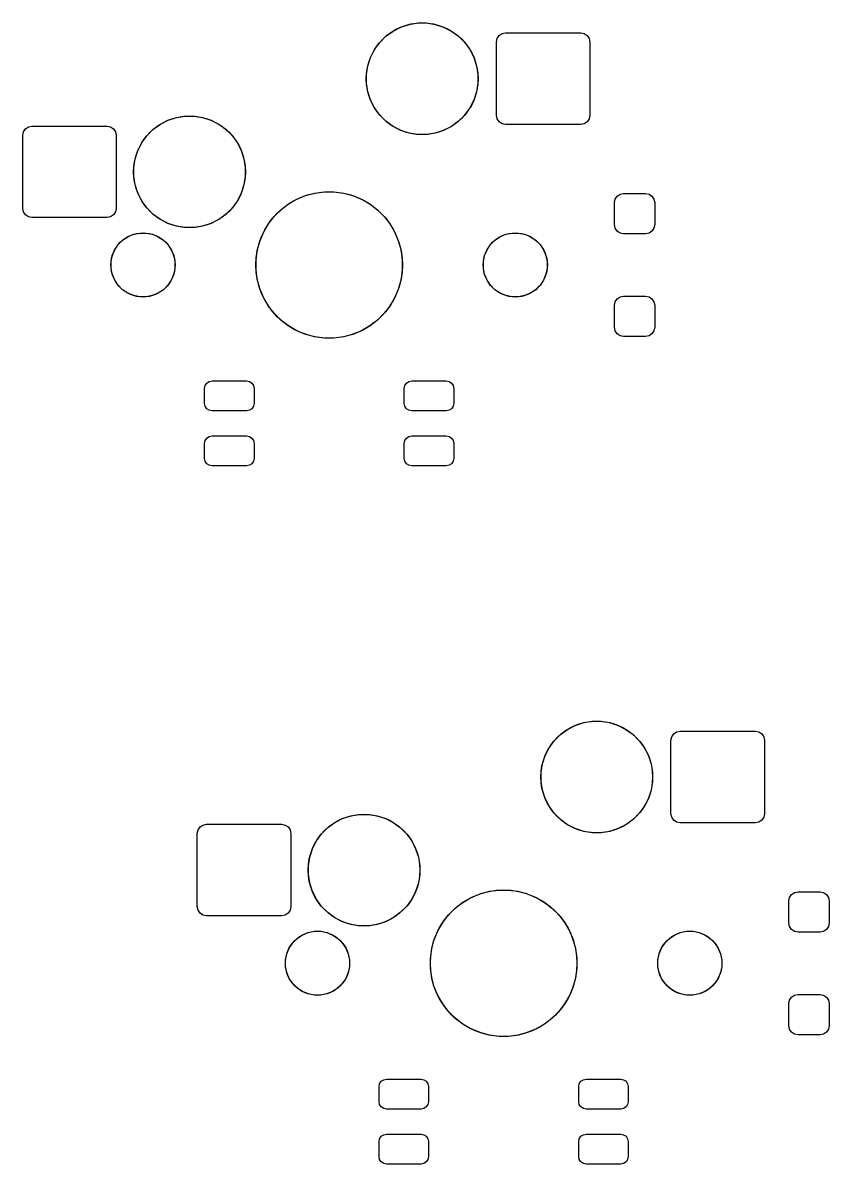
# Model space of a CAD drawing. Header units: millimetres. Extents: x 21 to 415, y -164 to -17.
# Drawn here: x 25.49 to 47.5, y -122.66 to -91.53 of the extents above; entities that cross this region are included whole.
import ezdxf

# ---------------------------------------------------------------- set-up
doc = ezdxf.new("R2010")
doc.units = ezdxf.units.MM
doc.layers.add('B.Mask', color=4, linetype='CONTINUOUS', true_color=0x02ffee)

msp = doc.modelspace()

# ---------------------------------------------------------------- linework, layer by layer
at = {"layer": 'B.Mask', "linetype": 'CONTINUOUS'}
for p, q in [((36.035871, -91.569011), (36.272225, -91.531576)), ((36.272225, -91.531576), (36.511525, -91.531576)), ((36.511525, -91.531576), (36.747879, -91.569011)), ((35.401467, -91.892256), (35.595065, -91.751599)), ((35.595065, -91.751599), (35.808283, -91.642959)), ((35.808283, -91.642959), (36.035871, -91.569011)), ((36.747879, -91.569011), (36.975467, -91.642959)), ((36.975467, -91.642959), (37.188685, -91.751599)), ((37.188685, -91.751599), (37.382283, -91.892256)), ((38.492098, -91.875098), (38.573204, -91.820905)), ((38.573204, -91.820905), (38.668875, -91.801875)), ((38.668875, -91.801875), (40.718875, -91.801875)), ((40.718875, -91.801875), (40.814546, -91.820905)), ((40.814546, -91.820905), (40.895652, -91.875098)), ((35.091599, -92.255065), (35.232256, -92.061467)), ((35.232256, -92.061467), (35.401467, -91.892256)), ((37.382283, -91.892256), (37.551494, -92.061467)), ((37.551494, -92.061467), (37.692151, -92.255065)), ((38.418875, -92.051875), (38.437905, -91.956204)), ((38.418875, -94.051875), (38.418875, -92.051875)), ((38.437905, -91.956204), (38.492098, -91.875098)), ((40.895652, -91.875098), (40.949845, -91.956204)), ((40.949845, -91.956204), (40.968875, -92.051875)), ((40.968875, -92.051875), (40.968875, -94.051875)), ((34.909011, -92.695871), (34.982959, -92.468283)), ((34.982959, -92.468283), (35.091599, -92.255065)), ((37.692151, -92.255065), (37.800791, -92.468283)), ((37.800791, -92.468283), (37.874739, -92.695871)), ((34.871576, -92.932225), (34.909011, -92.695871)), ((37.874739, -92.695871), (37.912174, -92.932225)), ((34.871576, -93.171525), (34.871576, -92.932225)), ((37.912174, -92.932225), (37.912174, -93.171525)), ((34.909011, -93.407879), (34.871576, -93.171525)), ((34.982959, -93.635467), (34.909011, -93.407879)), ((37.874739, -93.407879), (37.800791, -93.635467)), ((37.912174, -93.171525), (37.874739, -93.407879)), ((35.091599, -93.848685), (34.982959, -93.635467)), ((37.800791, -93.635467), (37.692151, -93.848685)), ((35.232256, -94.042283), (35.091599, -93.848685)), ((37.692151, -93.848685), (37.551494, -94.042283)), ((25.646204, -94.360905), (25.741875, -94.341875)), ((25.741875, -94.341875), (27.791875, -94.341875)), ((27.791875, -94.341875), (27.887546, -94.360905)), ((29.051467, -94.432256), (29.245065, -94.291599)), ((29.245065, -94.291599), (29.458283, -94.182959)), ((29.458283, -94.182959), (29.685871, -94.109011)), ((29.685871, -94.109011), (29.922225, -94.071576)), ((29.922225, -94.071576), (30.161525, -94.071576)), ((30.161525, -94.071576), (30.397879, -94.109011)), ((30.397879, -94.109011), (30.625467, -94.182959)), ((30.625467, -94.182959), (30.838685, -94.291599)), ((30.838685, -94.291599), (31.032283, -94.432256)), ((35.401467, -94.211494), (35.232256, -94.042283)), ((35.595065, -94.352151), (35.401467, -94.211494)), ((37.382283, -94.211494), (37.188685, -94.352151)), ((37.551494, -94.042283), (37.382283, -94.211494)), ((38.437905, -94.147546), (38.418875, -94.051875)), ((38.492098, -94.228652), (38.437905, -94.147546)), ((38.573204, -94.282845), (38.492098, -94.228652)), ((38.668875, -94.301875), (38.573204, -94.282845)), ((40.718875, -94.301875), (38.668875, -94.301875)), ((40.814546, -94.282845), (40.718875, -94.301875)), ((40.895652, -94.228652), (40.814546, -94.282845)), ((40.949845, -94.147546), (40.895652, -94.228652)), ((40.968875, -94.051875), (40.949845, -94.147546)), ((25.491875, -94.591875), (25.510905, -94.496204)), ((25.491875, -96.591875), (25.491875, -94.591875)), ((25.510905, -94.496204), (25.565098, -94.415098)), ((25.565098, -94.415098), (25.646204, -94.360905)), ((27.887546, -94.360905), (27.968652, -94.415098)), ((27.968652, -94.415098), (28.022845, -94.496204)), ((28.022845, -94.496204), (28.041875, -94.591875)), ((28.041875, -94.591875), (28.041875, -96.591875)), ((28.741599, -94.795065), (28.882256, -94.601467)), ((28.882256, -94.601467), (29.051467, -94.432256)), ((31.032283, -94.432256), (31.201494, -94.601467)), ((31.201494, -94.601467), (31.342151, -94.795065)), ((35.808283, -94.460791), (35.595065, -94.352151)), ((36.035871, -94.534739), (35.808283, -94.460791)), ((36.272225, -94.572174), (36.035871, -94.534739)), ((36.511525, -94.572174), (36.272225, -94.572174)), ((36.747879, -94.534739), (36.511525, -94.572174)), ((36.975467, -94.460791), (36.747879, -94.534739)), ((37.188685, -94.352151), (36.975467, -94.460791)), ((28.632959, -95.008283), (28.741599, -94.795065)), ((31.342151, -94.795065), (31.450791, -95.008283)), ((28.521576, -95.472225), (28.559011, -95.235871)), ((28.559011, -95.235871), (28.632959, -95.008283)), ((31.450791, -95.008283), (31.524739, -95.235871)), ((31.524739, -95.235871), (31.562174, -95.472225)), ((28.521576, -95.711525), (28.521576, -95.472225)), ((31.562174, -95.472225), (31.562174, -95.711525)), ((28.559011, -95.947879), (28.521576, -95.711525)), ((31.562174, -95.711525), (31.524739, -95.947879)), ((28.632959, -96.175467), (28.559011, -95.947879)), ((28.741599, -96.388685), (28.632959, -96.175467)), ((31.450791, -96.175467), (31.342151, -96.388685)), ((31.524739, -95.947879), (31.450791, -96.175467)), ((33.208996, -96.238015), (33.461694, -96.170304)), ((33.461694, -96.170304), (33.721069, -96.136157)), ((33.721069, -96.136157), (33.982681, -96.136157)), ((33.982681, -96.136157), (34.242056, -96.170304)), ((34.242056, -96.170304), (34.494754, -96.238015)), ((41.709473, -96.255098), (41.790579, -96.200905)), ((41.790579, -96.200905), (41.88625, -96.181875)), ((41.88625, -96.181875), (42.48625, -96.181875)), ((42.48625, -96.181875), (42.581921, -96.200905)), ((42.581921, -96.200905), (42.663027, -96.255098)), ((28.882256, -96.582283), (28.741599, -96.388685)), ((31.342151, -96.388685), (31.201494, -96.582283)), ((32.533183, -96.628195), (32.740735, -96.468936)), ((32.740735, -96.468936), (32.967298, -96.33813)), ((32.967298, -96.33813), (33.208996, -96.238015)), ((34.494754, -96.238015), (34.736452, -96.33813)), ((34.736452, -96.33813), (34.963015, -96.468936)), ((34.963015, -96.468936), (35.170567, -96.628195)), ((41.63625, -96.431875), (41.65528, -96.336204)), ((41.63625, -97.031875), (41.63625, -96.431875)), ((41.65528, -96.336204), (41.709473, -96.255098)), ((42.663027, -96.255098), (42.71722, -96.336204)), ((42.71722, -96.336204), (42.73625, -96.431875)), ((42.73625, -96.431875), (42.73625, -97.031875)), ((25.510905, -96.687546), (25.491875, -96.591875)), ((25.565098, -96.768652), (25.510905, -96.687546)), ((25.646204, -96.822845), (25.565098, -96.768652)), ((25.741875, -96.841875), (25.646204, -96.822845)), ((27.887546, -96.822845), (27.791875, -96.841875)), ((27.968652, -96.768652), (27.887546, -96.822845)), ((28.022845, -96.687546), (27.968652, -96.768652)), ((28.041875, -96.591875), (28.022845, -96.687546)), ((29.051467, -96.751494), (28.882256, -96.582283)), ((29.245065, -96.892151), (29.051467, -96.751494)), ((31.032283, -96.751494), (30.838685, -96.892151)), ((31.201494, -96.582283), (31.032283, -96.751494)), ((32.188936, -97.020735), (32.348195, -96.813183)), ((32.348195, -96.813183), (32.533183, -96.628195)), ((35.170567, -96.628195), (35.355555, -96.813183)), ((35.355555, -96.813183), (35.514814, -97.020735)), ((27.791875, -96.841875), (25.741875, -96.841875)), ((29.458283, -97.000791), (29.245065, -96.892151)), ((29.685871, -97.074739), (29.458283, -97.000791)), ((29.922225, -97.112174), (29.685871, -97.074739)), ((30.161525, -97.112174), (29.922225, -97.112174)), ((30.397879, -97.074739), (30.161525, -97.112174)), ((30.625467, -97.000791), (30.397879, -97.074739)), ((30.838685, -96.892151), (30.625467, -97.000791)), ((32.05813, -97.247298), (32.188936, -97.020735)), ((35.514814, -97.020735), (35.64562, -97.247298)), ((41.65528, -97.127546), (41.63625, -97.031875)), ((41.709473, -97.208652), (41.65528, -97.127546)), ((42.71722, -97.127546), (42.663027, -97.208652)), ((42.73625, -97.031875), (42.71722, -97.127546)), ((28.095491, -97.576781), (28.216781, -97.455491)), ((28.216781, -97.455491), (28.359403, -97.360194)), ((28.359403, -97.360194), (28.517876, -97.294552)), ((28.517876, -97.294552), (28.68611, -97.261088)), ((28.68611, -97.261088), (28.85764, -97.261088)), ((28.85764, -97.261088), (29.025874, -97.294552)), ((29.025874, -97.294552), (29.184347, -97.360194)), ((29.184347, -97.360194), (29.326969, -97.455491)), ((29.326969, -97.455491), (29.448259, -97.576781)), ((31.958015, -97.488996), (32.05813, -97.247298)), ((35.64562, -97.247298), (35.745735, -97.488996)), ((38.255491, -97.576781), (38.376781, -97.455491)), ((38.376781, -97.455491), (38.519403, -97.360194)), ((38.519403, -97.360194), (38.677876, -97.294552)), ((38.677876, -97.294552), (38.84611, -97.261088)), ((38.84611, -97.261088), (39.01764, -97.261088)), ((39.01764, -97.261088), (39.185874, -97.294552)), ((39.185874, -97.294552), (39.344347, -97.360194)), ((39.344347, -97.360194), (39.486969, -97.455491)), ((39.486969, -97.455491), (39.608259, -97.576781)), ((41.790579, -97.262845), (41.709473, -97.208652)), ((41.88625, -97.281875), (41.790579, -97.262845)), ((42.48625, -97.281875), (41.88625, -97.281875)), ((42.581921, -97.262845), (42.48625, -97.281875)), ((42.663027, -97.208652), (42.581921, -97.262845)), ((27.934552, -97.877876), (28.000194, -97.719403)), ((28.000194, -97.719403), (28.095491, -97.576781)), ((29.448259, -97.576781), (29.543556, -97.719403)), ((29.543556, -97.719403), (29.609198, -97.877876)), ((31.856157, -98.001069), (31.890304, -97.741694)), ((31.890304, -97.741694), (31.958015, -97.488996)), ((35.745735, -97.488996), (35.813446, -97.741694)), ((35.813446, -97.741694), (35.847593, -98.001069)), ((38.094552, -97.877876), (38.160194, -97.719403)), ((38.160194, -97.719403), (38.255491, -97.576781)), ((39.608259, -97.576781), (39.703556, -97.719403)), ((39.703556, -97.719403), (39.769198, -97.877876)), ((27.901088, -98.04611), (27.934552, -97.877876)), ((27.901088, -98.21764), (27.901088, -98.04611)), ((29.609198, -97.877876), (29.642662, -98.04611)), ((29.642662, -98.04611), (29.642662, -98.21764)), ((31.856157, -98.262681), (31.856157, -98.001069)), ((35.847593, -98.001069), (35.847593, -98.262681)), ((38.061088, -98.04611), (38.094552, -97.877876)), ((38.061088, -98.21764), (38.061088, -98.04611)), ((39.769198, -97.877876), (39.802662, -98.04611)), ((39.802662, -98.04611), (39.802662, -98.21764)), ((27.934552, -98.385874), (27.901088, -98.21764)), ((28.000194, -98.544347), (27.934552, -98.385874)), ((29.609198, -98.385874), (29.543556, -98.544347)), ((29.642662, -98.21764), (29.609198, -98.385874)), ((31.890304, -98.522056), (31.856157, -98.262681)), ((35.847593, -98.262681), (35.813446, -98.522056)), ((38.094552, -98.385874), (38.061088, -98.21764)), ((38.160194, -98.544347), (38.094552, -98.385874)), ((39.769198, -98.385874), (39.703556, -98.544347)), ((39.802662, -98.21764), (39.769198, -98.385874)), ((28.095491, -98.686969), (28.000194, -98.544347)), ((28.216781, -98.808259), (28.095491, -98.686969)), ((29.448259, -98.686969), (29.326969, -98.808259)), ((29.543556, -98.544347), (29.448259, -98.686969)), ((31.958015, -98.774754), (31.890304, -98.522056)), ((35.813446, -98.522056), (35.745735, -98.774754)), ((38.255491, -98.686969), (38.160194, -98.544347)), ((38.376781, -98.808259), (38.255491, -98.686969)), ((39.608259, -98.686969), (39.486969, -98.808259)), ((39.703556, -98.544347), (39.608259, -98.686969)), ((28.359403, -98.903556), (28.216781, -98.808259)), ((28.517876, -98.969198), (28.359403, -98.903556)), ((28.68611, -99.002662), (28.517876, -98.969198)), ((28.85764, -99.002662), (28.68611, -99.002662)), ((29.025874, -98.969198), (28.85764, -99.002662)), ((29.184347, -98.903556), (29.025874, -98.969198)), ((29.326969, -98.808259), (29.184347, -98.903556)), ((32.05813, -99.016452), (31.958015, -98.774754)), ((35.745735, -98.774754), (35.64562, -99.016452)), ((38.519403, -98.903556), (38.376781, -98.808259)), ((38.677876, -98.969198), (38.519403, -98.903556)), ((38.84611, -99.002662), (38.677876, -98.969198)), ((39.01764, -99.002662), (38.84611, -99.002662)), ((39.185874, -98.969198), (39.01764, -99.002662)), ((39.344347, -98.903556), (39.185874, -98.969198)), ((39.486969, -98.808259), (39.344347, -98.903556)), ((41.709473, -99.055098), (41.790579, -99.000905)), ((41.790579, -99.000905), (41.88625, -98.981875)), ((41.88625, -98.981875), (42.48625, -98.981875)), ((42.48625, -98.981875), (42.581921, -99.000905)), ((42.581921, -99.000905), (42.663027, -99.055098)), ((32.188936, -99.243015), (32.05813, -99.016452)), ((32.348195, -99.450567), (32.188936, -99.243015)), ((35.514814, -99.243015), (35.355555, -99.450567)), ((35.64562, -99.016452), (35.514814, -99.243015)), ((41.63625, -99.231875), (41.65528, -99.136204)), ((41.63625, -99.831875), (41.63625, -99.231875)), ((41.65528, -99.136204), (41.709473, -99.055098)), ((42.663027, -99.055098), (42.71722, -99.136204)), ((42.71722, -99.136204), (42.73625, -99.231875)), ((42.73625, -99.231875), (42.73625, -99.831875)), ((32.533183, -99.635555), (32.348195, -99.450567)), ((32.740735, -99.794814), (32.533183, -99.635555)), ((35.170567, -99.635555), (34.963015, -99.794814)), ((35.355555, -99.450567), (35.170567, -99.635555)), ((32.967298, -99.92562), (32.740735, -99.794814)), ((33.208996, -100.025735), (32.967298, -99.92562)), ((34.736452, -99.92562), (34.494754, -100.025735)), ((34.963015, -99.794814), (34.736452, -99.92562)), ((41.65528, -99.927546), (41.63625, -99.831875)), ((41.709473, -100.008652), (41.65528, -99.927546)), ((42.71722, -99.927546), (42.663027, -100.008652)), ((42.73625, -99.831875), (42.71722, -99.927546)), ((33.461694, -100.093446), (33.208996, -100.025735)), ((33.721069, -100.127593), (33.461694, -100.093446)), ((33.982681, -100.127593), (33.721069, -100.127593)), ((34.242056, -100.093446), (33.982681, -100.127593)), ((34.494754, -100.025735), (34.242056, -100.093446)), ((41.790579, -100.062845), (41.709473, -100.008652)), ((41.88625, -100.081875), (41.790579, -100.062845)), ((42.48625, -100.081875), (41.88625, -100.081875)), ((42.581921, -100.062845), (42.48625, -100.081875)), ((42.663027, -100.008652), (42.581921, -100.062845)), ((30.451875, -101.49875), (30.46748, -101.4203)), ((30.451875, -101.90875), (30.451875, -101.49875)), ((30.46748, -101.4203), (30.511918, -101.353793)), ((30.511918, -101.353793), (30.578425, -101.309355)), ((30.578425, -101.309355), (30.656875, -101.29375)), ((30.656875, -101.29375), (31.596875, -101.29375)), ((31.596875, -101.29375), (31.675325, -101.309355)), ((31.675325, -101.309355), (31.741832, -101.353793)), ((31.741832, -101.353793), (31.78627, -101.4203)), ((31.78627, -101.4203), (31.801875, -101.49875)), ((31.801875, -101.49875), (31.801875, -101.90875)), ((35.901875, -101.49875), (35.91748, -101.4203)), ((35.901875, -101.90875), (35.901875, -101.49875)), ((35.91748, -101.4203), (35.961918, -101.353793)), ((35.961918, -101.353793), (36.028425, -101.309355)), ((36.028425, -101.309355), (36.106875, -101.29375)), ((36.106875, -101.29375), (37.046875, -101.29375)), ((37.046875, -101.29375), (37.125325, -101.309355)), ((37.125325, -101.309355), (37.191832, -101.353793)), ((37.191832, -101.353793), (37.23627, -101.4203)), ((37.23627, -101.4203), (37.251875, -101.49875)), ((37.251875, -101.49875), (37.251875, -101.90875)), ((30.46748, -101.9872), (30.451875, -101.90875)), ((30.511918, -102.053707), (30.46748, -101.9872)), ((30.578425, -102.098145), (30.511918, -102.053707)), ((30.656875, -102.11375), (30.578425, -102.098145)), ((31.596875, -102.11375), (30.656875, -102.11375)), ((31.675325, -102.098145), (31.596875, -102.11375)), ((31.741832, -102.053707), (31.675325, -102.098145)), ((31.78627, -101.9872), (31.741832, -102.053707)), ((31.801875, -101.90875), (31.78627, -101.9872)), ((35.91748, -101.9872), (35.901875, -101.90875)), ((35.961918, -102.053707), (35.91748, -101.9872)), ((36.028425, -102.098145), (35.961918, -102.053707)), ((36.106875, -102.11375), (36.028425, -102.098145)), ((37.046875, -102.11375), (36.106875, -102.11375)), ((37.125325, -102.098145), (37.046875, -102.11375)), ((37.191832, -102.053707), (37.125325, -102.098145)), ((37.23627, -101.9872), (37.191832, -102.053707)), ((37.251875, -101.90875), (37.23627, -101.9872)), ((30.451875, -102.99875), (30.46748, -102.9203)), ((30.451875, -103.40875), (30.451875, -102.99875)), ((30.46748, -102.9203), (30.511918, -102.853793)), ((30.511918, -102.853793), (30.578425, -102.809355)), ((30.578425, -102.809355), (30.656875, -102.79375)), ((30.656875, -102.79375), (31.596875, -102.79375)), ((31.596875, -102.79375), (31.675325, -102.809355)), ((31.675325, -102.809355), (31.741832, -102.853793)), ((31.741832, -102.853793), (31.78627, -102.9203)), ((31.78627, -102.9203), (31.801875, -102.99875)), ((31.801875, -102.99875), (31.801875, -103.40875)), ((35.901875, -102.99875), (35.91748, -102.9203)), ((35.901875, -103.40875), (35.901875, -102.99875)), ((35.91748, -102.9203), (35.961918, -102.853793)), ((35.961918, -102.853793), (36.028425, -102.809355)), ((36.028425, -102.809355), (36.106875, -102.79375)), ((36.106875, -102.79375), (37.046875, -102.79375)), ((37.046875, -102.79375), (37.125325, -102.809355)), ((37.125325, -102.809355), (37.191832, -102.853793)), ((37.191832, -102.853793), (37.23627, -102.9203)), ((37.23627, -102.9203), (37.251875, -102.99875)), ((37.251875, -102.99875), (37.251875, -103.40875)), ((30.46748, -103.4872), (30.451875, -103.40875)), ((30.511918, -103.553707), (30.46748, -103.4872)), ((30.578425, -103.598145), (30.511918, -103.553707)), ((30.656875, -103.61375), (30.578425, -103.598145)), ((31.596875, -103.61375), (30.656875, -103.61375)), ((31.675325, -103.598145), (31.596875, -103.61375)), ((31.741832, -103.553707), (31.675325, -103.598145)), ((31.78627, -103.4872), (31.741832, -103.553707)), ((31.801875, -103.40875), (31.78627, -103.4872)), ((35.91748, -103.4872), (35.901875, -103.40875)), ((35.961918, -103.553707), (35.91748, -103.4872)), ((36.028425, -103.598145), (35.961918, -103.553707)), ((36.106875, -103.61375), (36.028425, -103.598145)), ((37.046875, -103.61375), (36.106875, -103.61375)), ((37.125325, -103.598145), (37.046875, -103.61375)), ((37.191832, -103.553707), (37.125325, -103.598145)), ((37.23627, -103.4872), (37.191832, -103.553707)), ((37.251875, -103.40875), (37.23627, -103.4872)), ((40.163967, -110.942256), (40.357565, -110.801599)), ((40.357565, -110.801599), (40.570783, -110.692959)), ((40.570783, -110.692959), (40.798371, -110.619011)), ((40.798371, -110.619011), (41.034725, -110.581576)), ((41.034725, -110.581576), (41.274025, -110.581576)), ((41.274025, -110.581576), (41.510379, -110.619011)), ((41.510379, -110.619011), (41.737967, -110.692959)), ((41.737967, -110.692959), (41.951185, -110.801599)), ((41.951185, -110.801599), (42.144783, -110.942256)), ((39.854099, -111.305065), (39.994756, -111.111467)), ((39.994756, -111.111467), (40.163967, -110.942256)), ((42.144783, -110.942256), (42.313994, -111.111467)), ((42.313994, -111.111467), (42.454651, -111.305065)), ((43.181375, -111.101875), (43.200405, -111.006204)), ((43.181375, -113.101875), (43.181375, -111.101875)), ((43.200405, -111.006204), (43.254598, -110.925098)), ((43.254598, -110.925098), (43.335704, -110.870905)), ((43.335704, -110.870905), (43.431375, -110.851875)), ((43.431375, -110.851875), (45.481375, -110.851875)), ((45.481375, -110.851875), (45.577046, -110.870905)), ((45.577046, -110.870905), (45.658152, -110.925098)), ((45.658152, -110.925098), (45.712345, -111.006204)), ((45.712345, -111.006204), (45.731375, -111.101875)), ((45.731375, -111.101875), (45.731375, -113.101875)), ((39.745459, -111.518283), (39.854099, -111.305065)), ((42.454651, -111.305065), (42.563291, -111.518283)), ((39.634076, -111.982225), (39.671511, -111.745871)), ((39.671511, -111.745871), (39.745459, -111.518283)), ((42.563291, -111.518283), (42.637239, -111.745871)), ((42.637239, -111.745871), (42.674674, -111.982225)), ((39.634076, -112.221525), (39.634076, -111.982225)), ((42.674674, -111.982225), (42.674674, -112.221525)), ((39.671511, -112.457879), (39.634076, -112.221525)), ((42.674674, -112.221525), (42.637239, -112.457879)), ((39.745459, -112.685467), (39.671511, -112.457879)), ((39.854099, -112.898685), (39.745459, -112.685467)), ((42.563291, -112.685467), (42.454651, -112.898685)), ((42.637239, -112.457879), (42.563291, -112.685467)), ((39.994756, -113.092283), (39.854099, -112.898685)), ((42.454651, -112.898685), (42.313994, -113.092283)), ((34.007565, -113.341599), (34.220783, -113.232959)), ((34.220783, -113.232959), (34.448371, -113.159011)), ((34.448371, -113.159011), (34.684725, -113.121576)), ((34.684725, -113.121576), (34.924025, -113.121576)), ((34.924025, -113.121576), (35.160379, -113.159011)), ((35.160379, -113.159011), (35.387967, -113.232959)), ((35.387967, -113.232959), (35.601185, -113.341599)), ((40.163967, -113.261494), (39.994756, -113.092283)), ((40.357565, -113.402151), (40.163967, -113.261494)), ((42.144783, -113.261494), (41.951185, -113.402151)), ((42.313994, -113.092283), (42.144783, -113.261494)), ((43.200405, -113.197546), (43.181375, -113.101875)), ((43.254598, -113.278652), (43.200405, -113.197546)), ((43.335704, -113.332845), (43.254598, -113.278652)), ((43.431375, -113.351875), (43.335704, -113.332845)), ((45.577046, -113.332845), (45.481375, -113.351875)), ((45.658152, -113.278652), (45.577046, -113.332845)), ((45.712345, -113.197546), (45.658152, -113.278652)), ((45.731375, -113.101875), (45.712345, -113.197546)), ((30.254375, -113.641875), (30.273405, -113.546204)), ((30.254375, -115.641875), (30.254375, -113.641875)), ((30.273405, -113.546204), (30.327598, -113.465098)), ((30.327598, -113.465098), (30.408704, -113.410905)), ((30.408704, -113.410905), (30.504375, -113.391875)), ((30.504375, -113.391875), (32.554375, -113.391875)), ((32.554375, -113.391875), (32.650046, -113.410905)), ((32.650046, -113.410905), (32.731152, -113.465098)), ((32.731152, -113.465098), (32.785345, -113.546204)), ((32.785345, -113.546204), (32.804375, -113.641875)), ((32.804375, -113.641875), (32.804375, -115.641875)), ((33.644756, -113.651467), (33.813967, -113.482256)), ((33.813967, -113.482256), (34.007565, -113.341599)), ((35.601185, -113.341599), (35.794783, -113.482256)), ((35.794783, -113.482256), (35.963994, -113.651467)), ((40.570783, -113.510791), (40.357565, -113.402151)), ((40.798371, -113.584739), (40.570783, -113.510791)), ((41.034725, -113.622174), (40.798371, -113.584739)), ((41.274025, -113.622174), (41.034725, -113.622174)), ((41.510379, -113.584739), (41.274025, -113.622174)), ((41.737967, -113.510791), (41.510379, -113.584739)), ((41.951185, -113.402151), (41.737967, -113.510791)), ((45.481375, -113.351875), (43.431375, -113.351875)), ((33.395459, -114.058283), (33.504099, -113.845065)), ((33.504099, -113.845065), (33.644756, -113.651467)), ((35.963994, -113.651467), (36.104651, -113.845065)), ((36.104651, -113.845065), (36.213291, -114.058283)), ((33.321511, -114.285871), (33.395459, -114.058283)), ((36.213291, -114.058283), (36.287239, -114.285871)), ((33.284076, -114.522225), (33.321511, -114.285871)), ((33.284076, -114.761525), (33.284076, -114.522225)), ((36.287239, -114.285871), (36.324674, -114.522225)), ((36.324674, -114.522225), (36.324674, -114.761525)), ((33.321511, -114.997879), (33.284076, -114.761525)), ((36.324674, -114.761525), (36.287239, -114.997879)), ((33.395459, -115.225467), (33.321511, -114.997879)), ((36.287239, -114.997879), (36.213291, -115.225467)), ((38.224194, -115.220304), (38.483569, -115.186157)), ((38.483569, -115.186157), (38.745181, -115.186157)), ((38.745181, -115.186157), (39.004556, -115.220304)), ((33.504099, -115.438685), (33.395459, -115.225467)), ((33.644756, -115.632283), (33.504099, -115.438685)), ((36.104651, -115.438685), (35.963994, -115.632283)), ((36.213291, -115.225467), (36.104651, -115.438685)), ((37.503235, -115.518936), (37.729798, -115.38813)), ((37.729798, -115.38813), (37.971496, -115.288015)), ((37.971496, -115.288015), (38.224194, -115.220304)), ((39.004556, -115.220304), (39.257254, -115.288015)), ((39.257254, -115.288015), (39.498952, -115.38813)), ((39.498952, -115.38813), (39.725515, -115.518936)), ((46.39875, -115.481875), (46.41778, -115.386204)), ((46.39875, -116.081875), (46.39875, -115.481875)), ((46.41778, -115.386204), (46.471973, -115.305098)), ((46.471973, -115.305098), (46.553079, -115.250905)), ((46.553079, -115.250905), (46.64875, -115.231875)), ((46.64875, -115.231875), (47.24875, -115.231875)), ((47.24875, -115.231875), (47.344421, -115.250905)), ((47.344421, -115.250905), (47.425527, -115.305098)), ((47.425527, -115.305098), (47.47972, -115.386204)), ((47.47972, -115.386204), (47.49875, -115.481875)), ((47.49875, -115.481875), (47.49875, -116.081875)), ((30.273405, -115.737546), (30.254375, -115.641875)), ((30.327598, -115.818652), (30.273405, -115.737546)), ((30.408704, -115.872845), (30.327598, -115.818652)), ((32.731152, -115.818652), (32.650046, -115.872845)), ((32.785345, -115.737546), (32.731152, -115.818652)), ((32.804375, -115.641875), (32.785345, -115.737546)), ((33.813967, -115.801494), (33.644756, -115.632283)), ((34.007565, -115.942151), (33.813967, -115.801494)), ((35.794783, -115.801494), (35.601185, -115.942151)), ((35.963994, -115.632283), (35.794783, -115.801494)), ((37.110695, -115.863183), (37.295683, -115.678195)), ((37.295683, -115.678195), (37.503235, -115.518936)), ((39.725515, -115.518936), (39.933067, -115.678195)), ((39.933067, -115.678195), (40.118055, -115.863183)), ((30.504375, -115.891875), (30.408704, -115.872845)), ((32.554375, -115.891875), (30.504375, -115.891875)), ((32.650046, -115.872845), (32.554375, -115.891875)), ((34.220783, -116.050791), (34.007565, -115.942151)), ((34.448371, -116.124739), (34.220783, -116.050791)), ((34.684725, -116.162174), (34.448371, -116.124739)), ((35.160379, -116.124739), (34.924025, -116.162174)), ((35.387967, -116.050791), (35.160379, -116.124739)), ((35.601185, -115.942151), (35.387967, -116.050791)), ((36.82063, -116.297298), (36.951436, -116.070735)), ((36.951436, -116.070735), (37.110695, -115.863183)), ((40.118055, -115.863183), (40.277314, -116.070735)), ((40.277314, -116.070735), (40.40812, -116.297298)), ((46.41778, -116.177546), (46.39875, -116.081875)), ((47.49875, -116.081875), (47.47972, -116.177546)), ((32.979281, -116.505491), (33.121903, -116.410194)), ((33.121903, -116.410194), (33.280376, -116.344552)), ((33.280376, -116.344552), (33.44861, -116.311088)), ((33.44861, -116.311088), (33.62014, -116.311088)), ((33.62014, -116.311088), (33.788374, -116.344552)), ((33.788374, -116.344552), (33.946847, -116.410194)), ((33.946847, -116.410194), (34.089469, -116.505491)), ((34.924025, -116.162174), (34.684725, -116.162174)), ((36.720515, -116.538996), (36.82063, -116.297298)), ((40.40812, -116.297298), (40.508235, -116.538996)), ((43.139281, -116.505491), (43.281903, -116.410194)), ((43.281903, -116.410194), (43.440376, -116.344552)), ((43.440376, -116.344552), (43.60861, -116.311088)), ((43.60861, -116.311088), (43.78014, -116.311088)), ((43.78014, -116.311088), (43.948374, -116.344552)), ((43.948374, -116.344552), (44.106847, -116.410194)), ((44.106847, -116.410194), (44.249469, -116.505491)), ((46.471973, -116.258652), (46.41778, -116.177546)), ((46.553079, -116.312845), (46.471973, -116.258652)), ((46.64875, -116.331875), (46.553079, -116.312845)), ((47.24875, -116.331875), (46.64875, -116.331875)), ((47.344421, -116.312845), (47.24875, -116.331875)), ((47.425527, -116.258652), (47.344421, -116.312845)), ((47.47972, -116.177546), (47.425527, -116.258652)), ((32.762694, -116.769403), (32.857991, -116.626781)), ((32.857991, -116.626781), (32.979281, -116.505491)), ((34.089469, -116.505491), (34.210759, -116.626781)), ((34.210759, -116.626781), (34.306056, -116.769403)), ((36.652804, -116.791694), (36.720515, -116.538996)), ((40.508235, -116.538996), (40.575946, -116.791694)), ((42.922694, -116.769403), (43.017991, -116.626781)), ((43.017991, -116.626781), (43.139281, -116.505491)), ((44.249469, -116.505491), (44.370759, -116.626781)), ((44.370759, -116.626781), (44.466056, -116.769403)), ((32.663588, -117.09611), (32.697052, -116.927876)), ((32.697052, -116.927876), (32.762694, -116.769403)), ((34.306056, -116.769403), (34.371698, -116.927876)), ((34.371698, -116.927876), (34.405162, -117.09611)), ((36.618657, -117.051069), (36.652804, -116.791694)), ((36.618657, -117.312681), (36.618657, -117.051069)), ((40.575946, -116.791694), (40.610093, -117.051069)), ((40.610093, -117.051069), (40.610093, -117.312681)), ((42.823588, -117.09611), (42.857052, -116.927876)), ((42.857052, -116.927876), (42.922694, -116.769403)), ((44.466056, -116.769403), (44.531698, -116.927876)), ((44.531698, -116.927876), (44.565162, -117.09611)), ((32.663588, -117.26764), (32.663588, -117.09611)), ((32.697052, -117.435874), (32.663588, -117.26764)), ((34.405162, -117.26764), (34.371698, -117.435874)), ((34.405162, -117.09611), (34.405162, -117.26764)), ((36.652804, -117.572056), (36.618657, -117.312681)), ((40.610093, -117.312681), (40.575946, -117.572056)), ((42.823588, -117.26764), (42.823588, -117.09611)), ((42.857052, -117.435874), (42.823588, -117.26764)), ((44.565162, -117.26764), (44.531698, -117.435874)), ((44.565162, -117.09611), (44.565162, -117.26764)), ((32.762694, -117.594347), (32.697052, -117.435874)), ((32.857991, -117.736969), (32.762694, -117.594347)), ((34.306056, -117.594347), (34.210759, -117.736969)), ((34.371698, -117.435874), (34.306056, -117.594347)), ((36.720515, -117.824754), (36.652804, -117.572056)), ((40.575946, -117.572056), (40.508235, -117.824754)), ((42.922694, -117.594347), (42.857052, -117.435874)), ((43.017991, -117.736969), (42.922694, -117.594347)), ((44.466056, -117.594347), (44.370759, -117.736969)), ((44.531698, -117.435874), (44.466056, -117.594347)), ((32.979281, -117.858259), (32.857991, -117.736969)), ((33.121903, -117.953556), (32.979281, -117.858259)), ((33.280376, -118.019198), (33.121903, -117.953556)), ((33.946847, -117.953556), (33.788374, -118.019198)), ((34.089469, -117.858259), (33.946847, -117.953556)), ((34.210759, -117.736969), (34.089469, -117.858259)), ((36.82063, -118.066452), (36.720515, -117.824754)), ((40.508235, -117.824754), (40.40812, -118.066452)), ((43.139281, -117.858259), (43.017991, -117.736969)), ((43.281903, -117.953556), (43.139281, -117.858259)), ((43.440376, -118.019198), (43.281903, -117.953556)), ((44.106847, -117.953556), (43.948374, -118.019198)), ((44.249469, -117.858259), (44.106847, -117.953556)), ((44.370759, -117.736969), (44.249469, -117.858259)), ((33.44861, -118.052662), (33.280376, -118.019198)), ((33.62014, -118.052662), (33.44861, -118.052662)), ((33.788374, -118.019198), (33.62014, -118.052662)), ((36.951436, -118.293015), (36.82063, -118.066452)), ((37.110695, -118.500567), (36.951436, -118.293015)), ((40.277314, -118.293015), (40.118055, -118.500567)), ((40.40812, -118.066452), (40.277314, -118.293015)), ((43.60861, -118.052662), (43.440376, -118.019198)), ((43.78014, -118.052662), (43.60861, -118.052662)), ((43.948374, -118.019198), (43.78014, -118.052662)), ((46.39875, -118.281875), (46.41778, -118.186204)), ((46.39875, -118.881875), (46.39875, -118.281875)), ((46.41778, -118.186204), (46.471973, -118.105098)), ((46.471973, -118.105098), (46.553079, -118.050905)), ((46.553079, -118.050905), (46.64875, -118.031875)), ((46.64875, -118.031875), (47.24875, -118.031875)), ((47.24875, -118.031875), (47.344421, -118.050905)), ((47.344421, -118.050905), (47.425527, -118.105098)), ((47.425527, -118.105098), (47.47972, -118.186204)), ((47.47972, -118.186204), (47.49875, -118.281875)), ((47.49875, -118.281875), (47.49875, -118.881875)), ((37.295683, -118.685555), (37.110695, -118.500567)), ((40.118055, -118.500567), (39.933067, -118.685555)), ((37.503235, -118.844814), (37.295683, -118.685555)), ((37.729798, -118.97562), (37.503235, -118.844814)), ((39.725515, -118.844814), (39.498952, -118.97562)), ((39.933067, -118.685555), (39.725515, -118.844814)), ((46.41778, -118.977546), (46.39875, -118.881875)), ((47.49875, -118.881875), (47.47972, -118.977546)), ((37.971496, -119.075735), (37.729798, -118.97562)), ((38.224194, -119.143446), (37.971496, -119.075735)), ((38.483569, -119.177593), (38.224194, -119.143446)), ((38.745181, -119.177593), (38.483569, -119.177593)), ((39.004556, -119.143446), (38.745181, -119.177593)), ((39.257254, -119.075735), (39.004556, -119.143446)), ((39.498952, -118.97562), (39.257254, -119.075735)), ((46.471973, -119.058652), (46.41778, -118.977546)), ((46.553079, -119.112845), (46.471973, -119.058652)), ((46.64875, -119.131875), (46.553079, -119.112845)), ((47.24875, -119.131875), (46.64875, -119.131875)), ((47.344421, -119.112845), (47.24875, -119.131875)), ((47.425527, -119.058652), (47.344421, -119.112845)), ((47.47972, -118.977546), (47.425527, -119.058652)), ((35.214375, -120.54875), (35.22998, -120.4703)), ((35.22998, -120.4703), (35.274418, -120.403793)), ((35.274418, -120.403793), (35.340925, -120.359355)), ((35.340925, -120.359355), (35.419375, -120.34375)), ((35.419375, -120.34375), (36.359375, -120.34375)), ((36.359375, -120.34375), (36.437825, -120.359355)), ((36.437825, -120.359355), (36.504332, -120.403793)), ((36.504332, -120.403793), (36.54877, -120.4703)), ((36.54877, -120.4703), (36.564375, -120.54875)), ((40.664375, -120.54875), (40.67998, -120.4703)), ((40.67998, -120.4703), (40.724418, -120.403793)), ((40.724418, -120.403793), (40.790925, -120.359355)), ((40.790925, -120.359355), (40.869375, -120.34375)), ((40.869375, -120.34375), (41.809375, -120.34375)), ((41.809375, -120.34375), (41.887825, -120.359355)), ((41.887825, -120.359355), (41.954332, -120.403793)), ((41.954332, -120.403793), (41.99877, -120.4703)), ((41.99877, -120.4703), (42.014375, -120.54875)), ((35.214375, -120.95875), (35.214375, -120.54875)), ((36.564375, -120.54875), (36.564375, -120.95875)), ((40.664375, -120.95875), (40.664375, -120.54875)), ((42.014375, -120.54875), (42.014375, -120.95875)), ((35.22998, -121.0372), (35.214375, -120.95875)), ((35.274418, -121.103707), (35.22998, -121.0372)), ((35.340925, -121.148145), (35.274418, -121.103707)), ((36.504332, -121.103707), (36.437825, -121.148145)), ((36.54877, -121.0372), (36.504332, -121.103707)), ((36.564375, -120.95875), (36.54877, -121.0372)), ((40.67998, -121.0372), (40.664375, -120.95875)), ((40.724418, -121.103707), (40.67998, -121.0372)), ((40.790925, -121.148145), (40.724418, -121.103707)), ((41.954332, -121.103707), (41.887825, -121.148145)), ((41.99877, -121.0372), (41.954332, -121.103707)), ((42.014375, -120.95875), (41.99877, -121.0372)), ((35.419375, -121.16375), (35.340925, -121.148145)), ((36.359375, -121.16375), (35.419375, -121.16375)), ((36.437825, -121.148145), (36.359375, -121.16375)), ((40.869375, -121.16375), (40.790925, -121.148145)), ((41.809375, -121.16375), (40.869375, -121.16375)), ((41.887825, -121.148145), (41.809375, -121.16375)), ((35.214375, -122.04875), (35.22998, -121.9703)), ((35.214375, -122.45875), (35.214375, -122.04875)), ((35.22998, -121.9703), (35.274418, -121.903793)), ((35.274418, -121.903793), (35.340925, -121.859355)), ((35.340925, -121.859355), (35.419375, -121.84375)), ((35.419375, -121.84375), (36.359375, -121.84375)), ((36.359375, -121.84375), (36.437825, -121.859355)), ((36.437825, -121.859355), (36.504332, -121.903793)), ((36.504332, -121.903793), (36.54877, -121.9703)), ((36.54877, -121.9703), (36.564375, -122.04875)), ((36.564375, -122.04875), (36.564375, -122.45875)), ((40.664375, -122.04875), (40.67998, -121.9703)), ((40.664375, -122.45875), (40.664375, -122.04875)), ((40.67998, -121.9703), (40.724418, -121.903793)), ((40.724418, -121.903793), (40.790925, -121.859355)), ((40.790925, -121.859355), (40.869375, -121.84375)), ((40.869375, -121.84375), (41.809375, -121.84375)), ((41.809375, -121.84375), (41.887825, -121.859355)), ((41.887825, -121.859355), (41.954332, -121.903793)), ((41.954332, -121.903793), (41.99877, -121.9703)), ((41.99877, -121.9703), (42.014375, -122.04875)), ((42.014375, -122.04875), (42.014375, -122.45875)), ((35.22998, -122.5372), (35.214375, -122.45875)), ((35.274418, -122.603707), (35.22998, -122.5372)), ((35.340925, -122.648145), (35.274418, -122.603707)), ((35.419375, -122.66375), (35.340925, -122.648145)), ((36.359375, -122.66375), (35.419375, -122.66375)), ((36.437825, -122.648145), (36.359375, -122.66375)), ((36.504332, -122.603707), (36.437825, -122.648145)), ((36.54877, -122.5372), (36.504332, -122.603707)), ((36.564375, -122.45875), (36.54877, -122.5372)), ((40.67998, -122.5372), (40.664375, -122.45875)), ((40.724418, -122.603707), (40.67998, -122.5372)), ((40.790925, -122.648145), (40.724418, -122.603707)), ((40.869375, -122.66375), (40.790925, -122.648145)), ((41.809375, -122.66375), (40.869375, -122.66375)), ((41.887825, -122.648145), (41.809375, -122.66375)), ((41.954332, -122.603707), (41.887825, -122.648145)), ((41.99877, -122.5372), (41.954332, -122.603707)), ((42.014375, -122.45875), (41.99877, -122.5372))]:
    msp.add_line(p, q, dxfattribs=at)
at = {"layer": 'B.Mask'}
for centre, radius in [((36.391875, -93.051875), 1.525), ((36.391875, -93.051875), 1.524999), ((30.041875, -95.591875), 1.525), ((30.041875, -95.591875), 1.524999), ((33.851875, -98.131875), 2), ((33.851875, -98.131875), 1.999999), ((28.771875, -98.131875), 0.875), ((28.771875, -98.131875), 0.874999), ((38.931875, -98.131875), 0.875), ((38.931875, -98.131875), 0.874999), ((41.154375, -112.101875), 1.525), ((41.154375, -112.101875), 1.524999), ((34.804375, -114.641875), 1.525), ((34.804375, -114.641875), 1.524999), ((38.614375, -117.181875), 2), ((38.614375, -117.181875), 1.999999), ((33.534375, -117.181875), 0.875), ((33.534375, -117.181875), 0.874999), ((43.694375, -117.181875), 0.875), ((43.694375, -117.181875), 0.874999)]:
    msp.add_circle(centre, radius, dxfattribs=at)

doc.saveas('drawing.dxf')
